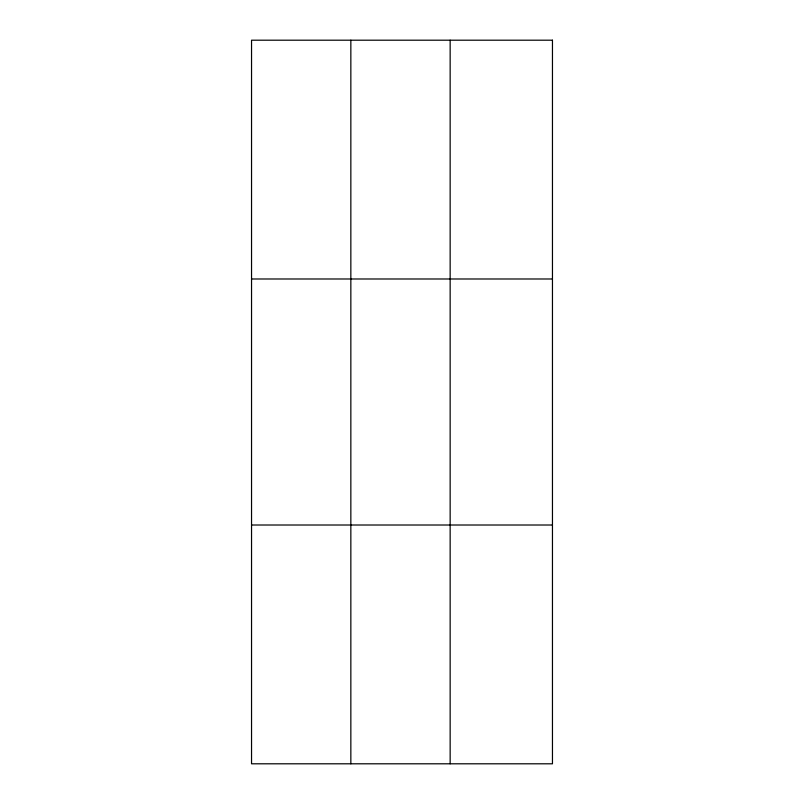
<?xml version="1.0" encoding="UTF-8"?>
<svg xmlns="http://www.w3.org/2000/svg" width="804" height="804" viewBox="0 0 804 804"><rect width="100%" height="100%" fill="white"/><g stroke="black" fill="none" stroke-linecap="round" stroke-linejoin="round"><path stroke-width="1.21" d="M350.845 763.8L350.845 40.2M450.15 763.8L450.15 40.2M251.541 278.988L552.459 278.988M251.541 525.012L552.459 525.012M552.459 40.2L552.459 763.8L251.541 763.8L251.541 40.2L552.459 40.2"/></g></svg>
